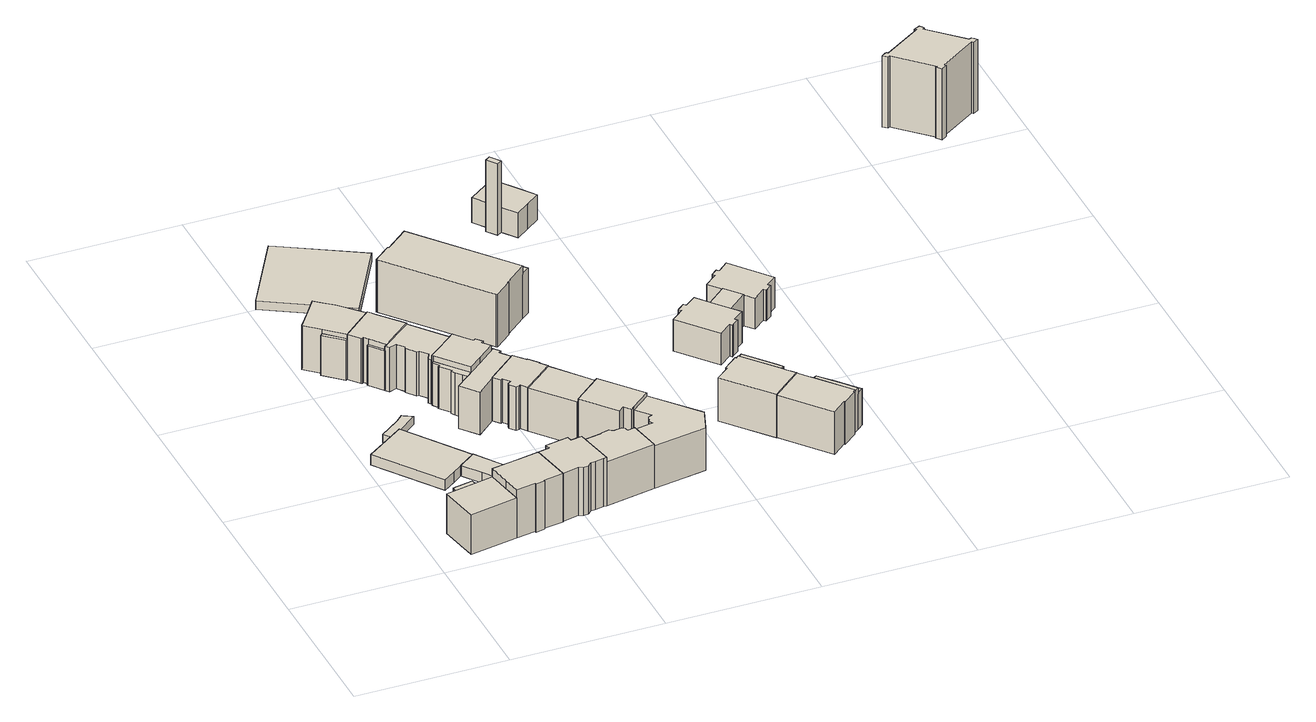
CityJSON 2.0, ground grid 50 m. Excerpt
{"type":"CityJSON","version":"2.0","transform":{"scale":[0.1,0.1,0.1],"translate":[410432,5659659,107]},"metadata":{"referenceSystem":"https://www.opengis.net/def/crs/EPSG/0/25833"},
"CityObjects":{
"building1":{"type":"Building","attributes":{"Dachtyp_tdc":"tdcFreeFormRoof","Gemeindeschluessel":14612000,"Dachneigung":52.1,"QualitaetDacherkennung":3,"Geometrietyp2DReferenz":"3000","measuredHeight":18.47,"function":"31001_9998","roofType":"5000"},"geometry":[{"type":"Solid","lod":"1","boundaries":[[[[0,1,2,3]],[[4,5,6,7]],[[3,5,4,0]],[[2,6,5,3]],[[1,7,6,2]],[[0,4,7,1]]]]}]},
"building2":{"type":"Building","attributes":{"Dachtyp_tdc":"tdcPolyFlatRoof","Gemeindeschluessel":14612000,"Dachneigung":6.13,"QualitaetDacherkennung":74,"Geometrietyp2DReferenz":"3000","measuredHeight":3.32,"function":"31001_9998","roofType":"2100"},"geometry":[{"type":"Solid","lod":"1","boundaries":[[[[8,9,10,11]],[[12,13,14,15]],[[11,13,12,8]],[[10,14,13,11]],[[9,15,14,10]],[[8,12,15,9]]]]}]},
"building3":{"type":"Building","attributes":{"Dachtyp_tdc":"tdcPolyFlatRoof","Gemeindeschluessel":14612000,"Dachneigung":7.92,"QualitaetDacherkennung":82,"Geometrietyp2DReferenz":"3000","measuredHeight":4.88,"function":"31001_9998","roofType":"2100"},"geometry":[{"type":"Solid","lod":"1","boundaries":[[[[16,17,18,19,20,21,22]],[[23,24,25,26,27,28,29]],[[22,24,23,16]],[[21,25,24,22]],[[20,26,25,21]],[[19,27,26,20]],[[18,28,27,19]],[[17,29,28,18]],[[16,23,29,17]]]]}]},
"building4":{"type":"Building","attributes":{"Dachtyp_tdc":"tdcPolyFlatRoof","Gemeindeschluessel":14612000,"Dachneigung":10.5,"QualitaetDacherkennung":64,"Geometrietyp2DReferenz":"3000","measuredHeight":3.31,"function":"31001_9998","roofType":"2100"},"geometry":[{"type":"Solid","lod":"1","boundaries":[[[[30,31,32,33,34,35]],[[26,25,36,37,38,39]],[[35,25,26,30]],[[34,36,25,35]],[[33,37,36,34]],[[32,38,37,33]],[[31,39,38,32]],[[30,26,39,31]]]]}]},
"building5":{"type":"Building","attributes":{"Gemeindeschluessel":14612000,"Geometrietyp2DReferenz":"3000","function":"31001_9998","roofType":"9999"},"children":["building5-1","building5-2"]},
"building5-1":{"type":"BuildingPart","attributes":{"Dachtyp_tdc":"tdcPolyFlatRoof","Dachneigung":34.88,"QualitaetDacherkennung":34,"Geometrietyp2DReferenz":"3000","measuredHeight":16.09,"roofType":"2100"},"parents":["building5"],"geometry":[{"type":"Solid","lod":"1","boundaries":[[[[40,41,42,43]],[[44,45,46,47]],[[43,45,44,40]],[[42,46,45,43]],[[41,47,46,42]],[[40,44,47,41]]]]}]},
"building5-2":{"type":"BuildingPart","attributes":{"Dachtyp_tdc":"tdcGableRoof","Dachneigung":37.77,"QualitaetDacherkennung":76,"Geometrietyp2DReferenz":"3000","measuredHeight":20.16,"roofType":"3100"},"parents":["building5"],"geometry":[{"type":"Solid","lod":"1","boundaries":[[[[48,49,50,51,52,53,54,55,56,57,58,59]],[[60,61,62,63,64,65,46,45,66,67,68,69]],[[59,61,60,48]],[[58,62,61,59]],[[57,63,62,58]],[[56,64,63,57]],[[55,65,64,56]],[[54,46,65,55]],[[53,45,46,54]],[[52,66,45,53]],[[51,67,66,52]],[[50,68,67,51]],[[49,69,68,50]],[[48,60,69,49]]]]}]},
"building6":{"type":"Building","attributes":{"Dachtyp_tdc":"tdcPolyFlatRoof","Gemeindeschluessel":14612000,"Dachneigung":13.44,"QualitaetDacherkennung":80,"Geometrietyp2DReferenz":"3000","measuredHeight":4.59,"function":"31001_9998","roofType":"2100"},"geometry":[{"type":"Solid","lod":"1","boundaries":[[[[70,71,72,73,74,75]],[[76,77,78,79,80,81]],[[75,77,76,70]],[[74,78,77,75]],[[73,79,78,74]],[[72,80,79,73]],[[71,81,80,72]],[[70,76,81,71]]]]}]},
"building7":{"type":"Building","attributes":{"Gemeindeschluessel":14612000,"Geometrietyp2DReferenz":"3000","function":"31001_9998","roofType":"9999"},"children":["building7-1","building7-2"]},
"building7-1":{"type":"BuildingPart","attributes":{"Dachtyp_tdc":"tdcPolyFlatRoof","Dachneigung":28.23,"QualitaetDacherkennung":32,"Geometrietyp2DReferenz":"3000","measuredHeight":14.49,"roofType":"2100"},"parents":["building7"],"geometry":[{"type":"Solid","lod":"1","boundaries":[[[[82,83,84,85]],[[86,87,88,89]],[[85,87,86,82]],[[84,88,87,85]],[[83,89,88,84]],[[82,86,89,83]]]]}]},
"building7-2":{"type":"BuildingPart","attributes":{"Dachtyp_tdc":"tdcGableRoof","Dachneigung":31.45,"QualitaetDacherkennung":75,"Geometrietyp2DReferenz":"3000","measuredHeight":17.95,"roofType":"3100"},"parents":["building7"],"geometry":[{"type":"Solid","lod":"1","boundaries":[[[[90,91,92,93,94,95,96,97,98,99,100,101]],[[102,103,104,105,106,107,108,109,110,111,86,89]],[[101,103,102,90]],[[100,104,103,101]],[[99,105,104,100]],[[98,106,105,99]],[[97,107,106,98]],[[96,108,107,97]],[[95,109,108,96]],[[94,110,109,95]],[[93,111,110,94]],[[92,86,111,93]],[[91,89,86,92]],[[90,102,89,91]]]]}]},
"building8":{"type":"Building","attributes":{"Gemeindeschluessel":14612000,"Geometrietyp2DReferenz":"3000","function":"31001_9998","roofType":"9999"},"children":["building8-1","building8-2"]},
"building8-1":{"type":"BuildingPart","attributes":{"Dachtyp_tdc":"tdcGableRoof","Dachneigung":33.68,"QualitaetDacherkennung":69,"Geometrietyp2DReferenz":"3000","measuredHeight":18.27,"roofType":"3100"},"parents":["building8"],"geometry":[{"type":"Solid","lod":"1","boundaries":[[[[112,113,114,115,116,117,118,119,120,121,122,123]],[[124,125,126,127,111,110,128,129,130,131,132,133]],[[123,125,124,112]],[[122,126,125,123]],[[121,127,126,122]],[[120,111,127,121]],[[119,110,111,120]],[[118,128,110,119]],[[117,129,128,118]],[[116,130,129,117]],[[115,131,130,116]],[[114,132,131,115]],[[113,133,132,114]],[[112,124,133,113]]]]}]},
"building8-2":{"type":"BuildingPart","attributes":{"Dachtyp_tdc":"tdcFreeFormRoof","Dachneigung":53.31,"QualitaetDacherkennung":22,"Geometrietyp2DReferenz":"3000","measuredHeight":14.38,"roofType":"5000"},"parents":["building8"],"geometry":[{"type":"Solid","lod":"1","boundaries":[[[[134,135,136,137,138]],[[139,140,141,133,132]],[[138,140,139,134]],[[137,141,140,138]],[[136,133,141,137]],[[135,132,133,136]],[[134,139,132,135]]]]}]},
"building9":{"type":"Building","attributes":{"Dachtyp_tdc":"tdcFreeFormRoof","Gemeindeschluessel":14612000,"Dachneigung":33.17,"QualitaetDacherkennung":54,"Geometrietyp2DReferenz":"3000","measuredHeight":20.23,"function":"31001_9998","roofType":"5000"},"geometry":[{"type":"Solid","lod":"1","boundaries":[[[[142,52,50,143,144,145,146,147,148,149,150,151,152,153,154]],[[155,156,157,158,159,160,161,162,163,164,165,166,167,168,169]],[[154,156,155,142]],[[153,157,156,154]],[[152,158,157,153]],[[151,159,158,152]],[[150,160,159,151]],[[149,161,160,150]],[[148,162,161,149]],[[147,163,162,148]],[[146,164,163,147]],[[145,165,164,146]],[[144,166,165,145]],[[143,167,166,144]],[[50,168,167,143]],[[52,169,168,50]],[[142,155,169,52]]]]}]},
"building10":{"type":"Building","attributes":{"Dachtyp_tdc":"tdcGableRoof","Gemeindeschluessel":14612000,"Dachneigung":33.25,"QualitaetDacherkennung":69,"Geometrietyp2DReferenz":"3000","measuredHeight":19.3,"function":"31001_9998","roofType":"3100"},"geometry":[{"type":"Solid","lod":"1","boundaries":[[[[170,171,172,173,174,175,176,177,178,179,180,181,182,183,184]],[[185,186,187,188,189,190,191,192,139,193,130,194,195,196,197]],[[184,186,185,170]],[[183,187,186,184]],[[182,188,187,183]],[[181,189,188,182]],[[180,190,189,181]],[[179,191,190,180]],[[178,192,191,179]],[[177,139,192,178]],[[176,193,139,177]],[[175,130,193,176]],[[174,194,130,175]],[[173,195,194,174]],[[172,196,195,173]],[[171,197,196,172]],[[170,185,197,171]]]]}]},
"building11":{"type":"Building","attributes":{"Gemeindeschluessel":14612000,"Geometrietyp2DReferenz":"3000","function":"31001_9998","roofType":"9999"},"children":["building11-1","building11-2"]},
"building11-1":{"type":"BuildingPart","attributes":{"Dachtyp_tdc":"tdcGableRoof","Dachneigung":45.12,"QualitaetDacherkennung":21,"Geometrietyp2DReferenz":"3000","measuredHeight":19.23,"roofType":"3100"},"parents":["building11"],"geometry":[{"type":"Solid","lod":"1","boundaries":[[[[198,199,200,201,202,203,204,205,206,207,208]],[[209,210,211,212,213,214,215,216,217,218,219]],[[208,210,209,198]],[[207,211,210,208]],[[206,212,211,207]],[[205,213,212,206]],[[204,214,213,205]],[[203,215,214,204]],[[202,216,215,203]],[[201,217,216,202]],[[200,218,217,201]],[[199,219,218,200]],[[198,209,219,199]]]]}]},
"building11-2":{"type":"BuildingPart","attributes":{"Dachtyp_tdc":"tdcGableRoof","Dachneigung":30.22,"QualitaetDacherkennung":64,"Geometrietyp2DReferenz":"3000","measuredHeight":19.33,"roofType":"3100"},"parents":["building11"],"geometry":[{"type":"Solid","lod":"1","boundaries":[[[[220,221,222,223,224,225,226,227,228,229,230,231,232,233]],[[234,235,236,237,238,239,240,241,214,212,242,243,244,245]],[[233,235,234,220]],[[232,236,235,233]],[[231,237,236,232]],[[230,238,237,231]],[[229,239,238,230]],[[228,240,239,229]],[[227,241,240,228]],[[226,214,241,227]],[[225,212,214,226]],[[224,242,212,225]],[[223,243,242,224]],[[222,244,243,223]],[[221,245,244,222]],[[220,234,245,221]]]]}]},
"building12":{"type":"Building","attributes":{"Dachtyp_tdc":"tdcGableRoof","Gemeindeschluessel":14612000,"Dachneigung":31.3,"QualitaetDacherkennung":40,"Geometrietyp2DReferenz":"3000","measuredHeight":19.33,"function":"31001_3032","roofType":"3100"},"geometry":[{"type":"Solid","lod":"1","boundaries":[[[[246,247,248,249,250,251,252,253,254,255,256]],[[257,258,259,260,261,262,263,215,264,240,265]],[[256,258,257,246]],[[255,259,258,256]],[[254,260,259,255]],[[253,261,260,254]],[[252,262,261,253]],[[251,263,262,252]],[[250,215,263,251]],[[249,264,215,250]],[[248,240,264,249]],[[247,265,240,248]],[[246,257,265,247]]]]}]},
"building13":{"type":"Building","attributes":{"Dachtyp_tdc":"tdcFreeFormRoof","Gemeindeschluessel":14612000,"Dachneigung":33.85,"QualitaetDacherkennung":51,"Geometrietyp2DReferenz":"3000","measuredHeight":18.09,"function":"31001_9998","roofType":"5000"},"geometry":[{"type":"Solid","lod":"1","boundaries":[[[[266,267,268,269,270,271,272,273,274,275,276]],[[160,277,278,279,280,281,282,283,284,285,161]],[[276,277,160,266]],[[275,278,277,276]],[[274,279,278,275]],[[273,280,279,274]],[[272,281,280,273]],[[271,282,281,272]],[[270,283,282,271]],[[269,284,283,270]],[[268,285,284,269]],[[267,161,285,268]],[[266,160,161,267]]]]}]},
"building14":{"type":"Building","attributes":{"name":"Anton Semjonowitsch Makarenko Schule","Dachtyp_tdc":"tdcPolyFlatRoof","Gemeindeschluessel":14612000,"Dachneigung":0,"QualitaetDacherkennung":0,"Geometrietyp2DReferenz":"3000","BezugspunktDach":"2000","measuredHeight":3,"function":"31001_3021"},"geometry":[{"type":"Solid","lod":"1","boundaries":[[[[286,287,288,289]],[[290,291,292,293]],[[289,291,290,286]],[[288,292,291,289]],[[287,293,292,288]],[[286,290,293,287]]]]}]},
"building15":{"type":"Building","attributes":{"Dachtyp_tdc":"tdcGableRoof","Gemeindeschluessel":14612000,"Dachneigung":30.06,"QualitaetDacherkennung":64,"Geometrietyp2DReferenz":"3000","measuredHeight":17.76,"function":"31001_9998","roofType":"3100"},"geometry":[{"type":"Solid","lod":"1","boundaries":[[[[294,295,296,297,298,299,300,301,302,303,304,305,306,307,308,309,310,311]],[[312,313,314,315,316,317,318,261,319,259,320,321,322,323,324,325,326,327]],[[311,313,312,294]],[[310,314,313,311]],[[309,315,314,310]],[[308,316,315,309]],[[307,317,316,308]],[[306,318,317,307]],[[305,261,318,306]],[[304,319,261,305]],[[303,259,319,304]],[[302,320,259,303]],[[301,321,320,302]],[[300,322,321,301]],[[299,323,322,300]],[[298,324,323,299]],[[297,325,324,298]],[[296,326,325,297]],[[295,327,326,296]],[[294,312,327,295]]]]}]},
"building16":{"type":"Building","attributes":{"Dachtyp_tdc":"tdcFreeFormRoof","Gemeindeschluessel":14612000,"Dachneigung":31.39,"QualitaetDacherkennung":74,"Geometrietyp2DReferenz":"3000","measuredHeight":17.34,"function":"31001_9998","roofType":"5000"},"geometry":[{"type":"Solid","lod":"1","boundaries":[[[[328,329,330,331]],[[332,333,334,335]],[[331,333,332,328]],[[330,334,333,331]],[[329,335,334,330]],[[328,332,335,329]]]]}]},
"building17":{"type":"Building","attributes":{"Dachtyp_tdc":"tdcFreeFormRoof","Gemeindeschluessel":14612000,"Dachneigung":35.27,"QualitaetDacherkennung":74,"Geometrietyp2DReferenz":"3000","measuredHeight":18.42,"function":"31001_9998","roofType":"5000"},"geometry":[{"type":"Solid","lod":"1","boundaries":[[[[336,337,338,339,340,341,342]],[[343,334,344,345,346,347,348]],[[342,334,343,336]],[[341,344,334,342]],[[340,345,344,341]],[[339,346,345,340]],[[338,347,346,339]],[[337,348,347,338]],[[336,343,348,337]]]]}]},
"building18":{"type":"Building","attributes":{"Dachtyp_tdc":"tdcFreeFormRoof","Gemeindeschluessel":14612000,"Dachneigung":34.82,"QualitaetDacherkennung":2,"Geometrietyp2DReferenz":"3000","measuredHeight":17.21,"function":"31001_9998","roofType":"5000"},"geometry":[{"type":"Solid","lod":"1","boundaries":[[[[349,350,351,352,353,354,355,356,357,358]],[[345,344,359,360,361,362,363,364,365,366]],[[358,344,345,349]],[[357,359,344,358]],[[356,360,359,357]],[[355,361,360,356]],[[354,362,361,355]],[[353,363,362,354]],[[352,364,363,353]],[[351,365,364,352]],[[350,366,365,351]],[[349,345,366,350]]]]}]},
"building19":{"type":"Building","attributes":{"name":"Anton Semjonowitsch Makarenko Schule","Gemeindeschluessel":14612000,"Geometrietyp2DReferenz":"3000","function":"31001_3021","roofType":"9999"},"children":["building19-1","building19-2","building19-3"]},
"building19-1":{"type":"BuildingPart","attributes":{"Dachtyp_tdc":"tdcHipRoof","Dachneigung":43.15,"QualitaetDacherkennung":46,"Geometrietyp2DReferenz":"3000","measuredHeight":17.15,"roofType":"3200"},"parents":["building19"],"geometry":[{"type":"Solid","lod":"1","boundaries":[[[[367,368,369,370]],[[371,372,373,374]],[[370,372,371,367]],[[369,373,372,370]],[[368,374,373,369]],[[367,371,374,368]]]]}]},
"building19-2":{"type":"BuildingPart","attributes":{"Dachtyp_tdc":"tdcHipRoof","Dachneigung":42.47,"QualitaetDacherkennung":34,"Geometrietyp2DReferenz":"3000","measuredHeight":16.87,"roofType":"3200"},"parents":["building19"],"geometry":[{"type":"Solid","lod":"1","boundaries":[[[[375,376,377,378]],[[379,380,381,382]],[[378,380,379,375]],[[377,381,380,378]],[[376,382,381,377]],[[375,379,382,376]]]]}]},
"building19-3":{"type":"BuildingPart","attributes":{"Dachtyp_tdc":"tdcHipRoof","Dachneigung":44.49,"QualitaetDacherkennung":60,"Geometrietyp2DReferenz":"3000","measuredHeight":23.12,"roofType":"3200"},"parents":["building19"],"geometry":[{"type":"Solid","lod":"1","boundaries":[[[[383,384,385,386,387,388,389,390,391,392,393,394]],[[381,395,396,397,398,399,400,401,402,374,373,382]],[[394,395,381,383]],[[393,396,395,394]],[[392,397,396,393]],[[391,398,397,392]],[[390,399,398,391]],[[389,400,399,390]],[[388,401,400,389]],[[387,402,401,388]],[[386,374,402,387]],[[385,373,374,386]],[[384,382,373,385]],[[383,381,382,384]]]]}]},
"building20":{"type":"Building","attributes":{"Gemeindeschluessel":14612000,"Geometrietyp2DReferenz":"3000","function":"31001_9998","roofType":"9999"},"children":["building20-1","building20-2","building20-3"]},
"building20-1":{"type":"BuildingPart","attributes":{"Dachtyp_tdc":"tdcFreeFormRoof","Dachneigung":68.3,"QualitaetDacherkennung":22,"Geometrietyp2DReferenz":"3000","measuredHeight":14.78,"roofType":"5000"},"parents":["building20"],"geometry":[{"type":"MultiSurface","lod":"1","boundaries":[[[403,404,405,406,407,406]],[[408,409,410,409,411,412]],[[406,409,408,403]],[[407,410,409,406]],[[405,411,409,406]],[[404,412,411,405]],[[403,408,412,404]]]}]},
"building20-2":{"type":"BuildingPart","attributes":{"Dachtyp_tdc":"tdcGableRoof","Dachneigung":10.27,"QualitaetDacherkennung":34,"Geometrietyp2DReferenz":"3000","measuredHeight":15.97,"roofType":"3100"},"parents":["building20"],"geometry":[{"type":"Solid","lod":"1","boundaries":[[[[413,414,415,416,417,418]],[[419,420,410,409,408,421]],[[418,420,419,413]],[[417,410,420,418]],[[416,409,410,417]],[[415,408,409,416]],[[414,421,408,415]],[[413,419,421,414]]]]}]},
"building20-3":{"type":"BuildingPart","attributes":{"Dachtyp_tdc":"tdcHipAndGableRoof","Dachneigung":23.65,"QualitaetDacherkennung":52,"Geometrietyp2DReferenz":"3000","measuredHeight":17.28,"roofType":"5000"},"parents":["building20"],"geometry":[{"type":"Solid","lod":"1","boundaries":[[[[422,423,424,425,426,427,428,429,430,431,432,433,434]],[[435,436,437,438,439,440,441,442,443,444,410,420,445]],[[434,436,435,422]],[[433,437,436,434]],[[432,438,437,433]],[[431,439,438,432]],[[430,440,439,431]],[[429,441,440,430]],[[428,442,441,429]],[[427,443,442,428]],[[426,444,443,427]],[[425,410,444,426]],[[424,420,410,425]],[[423,445,420,424]],[[422,435,445,423]]]]}]},
"building21":{"type":"Building","attributes":{"Gemeindeschluessel":14612000,"Geometrietyp2DReferenz":"3000","function":"31001_9998","roofType":"9999"},"children":["building21-1","building21-2","building21-3"]},
"building21-1":{"type":"BuildingPart","attributes":{"Dachtyp_tdc":"tdcCutGableRoof","Dachneigung":0.517,"QualitaetDacherkennung":25,"Geometrietyp2DReferenz":"3000","measuredHeight":14.37,"roofType":"9999"},"parents":["building21"],"geometry":[{"type":"Solid","lod":"1","boundaries":[[[[446,447,448,449,450,451,452,453]],[[454,455,456,457,458,459,460,461]],[[453,455,454,446]],[[452,456,455,453]],[[451,457,456,452]],[[450,458,457,451]],[[449,459,458,450]],[[448,460,459,449]],[[447,461,460,448]],[[446,454,461,447]]]]}]},
"building21-2":{"type":"BuildingPart","attributes":{"Dachtyp_tdc":"tdcGableRoof","Dachneigung":10.64,"QualitaetDacherkennung":30,"Geometrietyp2DReferenz":"3000","measuredHeight":15.86,"roofType":"3100"},"parents":["building21"],"geometry":[{"type":"Solid","lod":"1","boundaries":[[[[462,463,464,465,466,467,468,469]],[[470,471,472,473,454,474,459,475]],[[469,471,470,462]],[[468,472,471,469]],[[467,473,472,468]],[[466,454,473,467]],[[465,474,454,466]],[[464,459,474,465]],[[463,475,459,464]],[[462,470,475,463]]]]}]},
"building21-3":{"type":"BuildingPart","attributes":{"Dachtyp_tdc":"tdcHipAndGableRoof","Dachneigung":30.45,"QualitaetDacherkennung":64,"Geometrietyp2DReferenz":"3000","measuredHeight":17.3,"roofType":"5000"},"parents":["building21"],"geometry":[{"type":"Solid","lod":"1","boundaries":[[[[476,477,478,479,480,481,482,483,484,485,486,487,488]],[[489,490,491,492,471,475,493,494,495,496,497,498,499]],[[488,490,489,476]],[[487,491,490,488]],[[486,492,491,487]],[[485,471,492,486]],[[484,475,471,485]],[[483,493,475,484]],[[482,494,493,483]],[[481,495,494,482]],[[480,496,495,481]],[[479,497,496,480]],[[478,498,497,479]],[[477,499,498,478]],[[476,489,499,477]]]]}]},
"building22":{"type":"Building","attributes":{"Gemeindeschluessel":14612000,"Geometrietyp2DReferenz":"3000","function":"31001_3211","roofType":"9999"},"children":["building22-1","building22-2","building22-3"]},
"building22-1":{"type":"BuildingPart","attributes":{"Dachtyp_tdc":"tdcPolyFlatRoof","Dachneigung":3.29,"QualitaetDacherkennung":80,"Geometrietyp2DReferenz":"3000","measuredHeight":3.35,"roofType":"2100"},"parents":["building22"],"geometry":[{"type":"Solid","lod":"1","boundaries":[[[[500,501,502,503]],[[504,505,506,507]],[[503,505,504,500]],[[502,506,505,503]],[[501,507,506,502]],[[500,504,507,501]]]]}]},
"building22-2":{"type":"BuildingPart","attributes":{"Dachtyp_tdc":"tdcFreeFormRoof","Dachneigung":66.6,"QualitaetDacherkennung":4,"Geometrietyp2DReferenz":"3000","measuredHeight":26.53,"roofType":"5000"},"parents":["building22"],"geometry":[{"type":"Solid","lod":"1","boundaries":[[[[508,509,510,511]],[[512,513,514,515]],[[511,513,512,508]],[[510,514,513,511]],[[509,515,514,510]],[[508,512,515,509]]]]}]},
"building22-3":{"type":"BuildingPart","attributes":{"Dachtyp_tdc":"tdcGableAndHippedGRoof","Dachneigung":42.28,"QualitaetDacherkennung":55,"Geometrietyp2DReferenz":"3000","measuredHeight":11.47,"roofType":"9999"},"parents":["building22"],"geometry":[{"type":"Solid","lod":"1","boundaries":[[[[516,517,518,519,520,521,522,523,524,525,526]],[[527,528,529,512,515,530,531,532,533,506,505]],[[526,528,527,516]],[[525,529,528,526]],[[524,512,529,525]],[[523,515,512,524]],[[522,530,515,523]],[[521,531,530,522]],[[520,532,531,521]],[[519,533,532,520]],[[518,506,533,519]],[[517,505,506,518]],[[516,527,505,517]]]]}]},
"building23":{"type":"Building","attributes":{"Dachtyp_tdc":"tdcGableRoof","Gemeindeschluessel":14612000,"Dachneigung":10.03,"QualitaetDacherkennung":40,"Geometrietyp2DReferenz":"3000","measuredHeight":11.85,"function":"31001_9998","roofType":"3100"},"geometry":[{"type":"Solid","lod":"1","boundaries":[[[[534,535,536,537,538,539,540,541,542,543,544,545,546,547,548,549]],[[550,551,552,553,554,555,556,557,558,559,560,561,562,563,564,565]],[[549,551,550,534]],[[548,552,551,549]],[[547,553,552,548]],[[546,554,553,547]],[[545,555,554,546]],[[544,556,555,545]],[[543,557,556,544]],[[542,558,557,543]],[[541,559,558,542]],[[540,560,559,541]],[[539,561,560,540]],[[538,562,561,539]],[[537,563,562,538]],[[536,564,563,537]],[[535,565,564,536]],[[534,550,565,535]]]]}]},
"building24":{"type":"Building","attributes":{"Dachtyp_tdc":"tdcPolyFlatRoof","Gemeindeschluessel":14612000,"Dachneigung":0,"QualitaetDacherkennung":58,"Geometrietyp2DReferenz":"3000","measuredHeight":11.24,"function":"31001_9998","roofType":"1000"},"geometry":[{"type":"Solid","lod":"1","boundaries":[[[[566,567,542,541]],[[568,559,558,569]],[[541,559,568,566]],[[542,558,559,541]],[[567,569,558,542]],[[566,568,569,567]]]]}]},
"building25":{"type":"Building","attributes":{"Dachtyp_tdc":"tdcHipAndGableRoof","Gemeindeschluessel":14612000,"Dachneigung":10.68,"QualitaetDacherkennung":40,"Geometrietyp2DReferenz":"3000","measuredHeight":11.72,"function":"31001_9998","roofType":"5000"},"geometry":[{"type":"Solid","lod":"1","boundaries":[[[[570,571,572,573,574,575,576,577,578,579,580,581,582,583,584]],[[585,586,587,588,589,568,569,590,591,592,593,594,595,596,597]],[[584,586,585,570]],[[583,587,586,584]],[[582,588,587,583]],[[581,589,588,582]],[[580,568,589,581]],[[579,569,568,580]],[[578,590,569,579]],[[577,591,590,578]],[[576,592,591,577]],[[575,593,592,576]],[[574,594,593,575]],[[573,595,594,574]],[[572,596,595,573]],[[571,597,596,572]],[[570,585,597,571]]]]}]},
"building26":{"type":"Building","attributes":{"Dachtyp_tdc":"tdcPolyFlatRoof","Gemeindeschluessel":14612000,"Dachneigung":0,"QualitaetDacherkennung":65,"Geometrietyp2DReferenz":"3000","measuredHeight":25.3,"function":"31001_9998","roofType":"1000"},"geometry":[{"type":"Solid","lod":"1","boundaries":[[[[598,599,600,601,602,603,604,605,606,607,608,609,610,611,612,613,614,615,616,617,618,619,620,621]],[[622,623,624,625,626,627,628,629,630,631,632,633,634,635,636,637,638,639,640,641,642,643,644,645]],[[621,623,622,598]],[[620,624,623,621]],[[619,625,624,620]],[[618,626,625,619]],[[617,627,626,618]],[[616,628,627,617]],[[615,629,628,616]],[[614,630,629,615]],[[613,631,630,614]],[[612,632,631,613]],[[611,633,632,612]],[[610,634,633,611]],[[609,635,634,610]],[[608,636,635,609]],[[607,637,636,608]],[[606,638,637,607]],[[605,639,638,606]],[[604,640,639,605]],[[603,641,640,604]],[[602,642,641,603]],[[601,643,642,602]],[[600,644,643,601]],[[599,645,644,600]],[[598,622,645,599]]]]}]}
},
"vertices":[
[248,38,180],[225,170,180],[66,139,180],[90,8,180],[248,38,38],[90,8,38],[66,139,38],[225,170,38],
[225,322,71],[158,309,71],[164,276,71],[231,288,71],[225,322,40],[231,288,40],[164,276,40],[158,309,40],
[150,351,76],[191,380,76],[222,402,76],[278,443,76],[130,652,76],[97,629,76],[0,560,76],[150,351,39],[0,560,39],[97,629,39],[130,652,39],[278,443,39],[222,402,39],[191,380,39],
[130,652,68],[199,708,68],[167,726,68],[145,705,68],[78,656,68],[97,629,68],[78,656,39],[145,705,39],[167,726,39],[199,708,39],
[320,202,193],[283,195,193],[286,181,193],[323,187,193],[320,202,37],[323,187,37],[286,181,37],[283,195,37],
[343,50,209],[342,54,209],[408,65,209],[398,121,209],[384,198,209],[323,187,209],[286,181,209],[225,170,209],[238,93,209],[248,38,209],[312,49,209],[313,44,209],[343,50,37],[313,44,37],[312,49,37],[248,38,37],[238,93,37],[225,170,37],[384,198,37],[398,121,37],[408,65,37],[342,54,37],
[295,301,78],[359,314,78],[368,315,78],[278,443,78],[222,402,78],[265,343,78],[295,301,40],[265,343,40],[222,402,40],[278,443,40],[368,315,40],[359,314,40],
[115,1011,179],[56,1065,179],[49,1058,179],[108,1004,179],[115,1011,37],[108,1004,37],[49,1058,37],[56,1065,37],
[9,1108,194],[56,1065,194],[115,1011,194],[163,1052,194],[213,1095,194],[200,1107,194],[169,1141,194],[155,1156,194],[142,1170,194],[112,1194,194],[87,1215,194],[47,1160,194],[9,1108,37],[47,1160,37],[87,1215,37],[112,1194,37],[142,1170,37],[155,1156,37],[169,1141,37],[200,1107,37],[213,1095,37],[163,1052,37],
[150,975,197],[161,962,197],[199,915,197],[245,953,197],[297,995,197],[227,1077,197],[222,1086,197],[213,1095,197],[163,1052,197],[112,1008,197],[142,971,197],[146,971,197],[150,975,37],[146,971,37],[142,971,37],[112,1008,37],[222,1086,37],[227,1077,37],[297,995,37],[245,953,37],[199,915,37],[161,962,37],
[192,910,178],[199,915,178],[161,962,178],[156,958,178],[156,954,178],[192,910,37],[156,954,37],[156,958,37],
[422,205,209],[462,76,209],[477,70,209],[494,73,209],[505,84,209],[522,86,209],[550,91,209],[560,92,209],[535,225,209],[527,224,209],[498,219,209],[495,236,209],[419,222,209],[422,205,38],[419,222,38],[495,236,38],[498,219,38],[527,224,38],[535,225,38],[560,92,38],[550,91,38],[522,86,38],[505,84,38],[494,73,38],[477,70,38],[462,76,38],[408,65,38],[384,198,38],
[284,800,194],[291,791,194],[293,794,194],[339,832,194],[393,876,194],[297,995,194],[242,951,194],[192,910,194],[202,899,194],[227,907,194],[245,884,194],[245,876,194],[268,847,194],[275,847,194],[296,822,194],[284,800,37],[296,822,37],[275,847,37],[268,847,37],[245,876,37],[245,884,37],[227,907,37],[202,899,37],[242,951,37],[393,876,37],[339,832,37],[293,794,37],[291,791,37],
[300,759,188],[329,724,188],[324,720,188],[332,709,188],[349,689,188],[359,677,188],[378,693,188],[351,725,188],[297,789,188],[290,783,188],[305,762,188],[300,759,38],[305,762,38],[290,783,38],[297,789,38],[351,725,38],[378,693,38],[359,677,38],[349,689,38],[332,709,38],[324,720,38],[329,724,38],
[413,852,207],[397,872,207],[393,876,207],[336,829,207],[293,794,207],[297,789,207],[378,693,207],[421,729,207],[476,776,207],[466,789,207],[456,800,207],[463,806,207],[446,826,207],[439,821,207],[413,852,38],[439,821,38],[446,826,38],[463,806,38],[456,800,38],[466,789,38],[476,776,38],[421,729,38],[293,794,38],[336,829,38],[393,876,38],[397,872,38],
[501,763,189],[484,783,189],[476,776,189],[420,728,189],[359,677,189],[314,639,189],[360,584,189],[422,638,189],[464,674,189],[521,722,189],[493,756,189],[501,763,38],[493,756,38],[521,722,38],[464,674,38],[422,638,38],[360,584,38],[314,639,38],[420,728,38],[484,783,38],
[535,225,194],[560,92,194],[725,123,194],[706,228,194],[681,223,194],[679,235,194],[670,242,194],[642,237,194],[631,246,194],[605,240,194],[603,237,194],[603,237,38],[605,240,38],[631,246,38],[642,237,38],[670,242,38],[679,235,38],[681,223,38],[706,228,38],[725,123,38],
[26,1503,32],[293,1348,32],[441,1603,32],[174,1758,32],[26,1503,2],[174,1758,2],[441,1603,2],[293,1348,2],
[478,565,193],[482,568,193],[498,548,193],[548,589,193],[598,631,193],[579,654,193],[581,655,193],[555,687,193],[553,685,193],[521,722,193],[472,680,193],[422,638,193],[441,615,193],[445,618,193],[463,597,193],[453,589,193],[452,581,193],[467,563,193],[478,565,38],[467,563,38],[452,581,38],[453,589,38],[463,597,38],[445,618,38],[441,615,38],[472,680,38],[553,685,38],[555,687,38],[581,655,38],[579,654,38],[598,631,38],[548,589,38],[498,548,38],[482,568,38],
[498,548,191],[603,423,191],[701,504,191],[598,631,191],[498,548,37],[598,631,37],[701,504,37],[603,423,37],
[608,426,199],[697,320,199],[714,335,199],[732,314,199],[743,323,199],[808,377,199],[701,504,199],[608,426,37],[808,377,37],[743,323,37],[732,314,37],[714,335,37],[697,320,37],
[743,323,188],[782,277,188],[769,272,188],[761,249,188],[769,239,188],[706,228,188],[725,123,188],[902,154,188],[930,232,188],[808,377,188],[930,232,37],[902,154,37],[725,123,37],[706,228,37],[769,239,37],[761,249,37],[769,272,37],[782,277,37],
[487,1427,200],[463,1407,200],[509,1351,200],[534,1371,200],[487,1427,39],[534,1371,39],[509,1351,39],[463,1407,39],
[692,1180,199],[668,1159,199],[715,1102,199],[740,1122,199],[692,1180,39],[740,1122,39],[715,1102,39],[668,1159,39],
[715,1102,226],[668,1159,226],[509,1351,226],[463,1407,226],[387,1344,226],[384,1347,226],[329,1301,226],[331,1298,226],[584,993,226],[587,990,226],[642,1036,226],[639,1039,226],[639,1039,39],[642,1036,39],[587,990,39],[584,993,39],[331,1298,39],[329,1301,39],[384,1347,39],[387,1344,39],
[1227,388,144],[1246,404,144],[1172,493,144],[1153,477,144],[1137,464,144],[1227,388,37],[1153,477,37],[1137,464,37],[1172,493,37],[1246,404,37],
[1240,366,185],[1243,368,185],[1227,388,185],[1153,477,185],[1137,464,185],[1228,356,185],[1240,366,37],[1228,356,37],[1243,368,37],
[1249,330,191],[1240,341,191],[1228,356,191],[1137,464,191],[1128,456,191],[1125,459,191],[1078,420,191],[1081,416,191],[1037,380,191],[1163,231,191],[1210,271,191],[1262,315,191],[1261,316,191],[1249,330,37],[1261,316,37],[1262,315,37],[1210,271,37],[1163,231,37],[1037,380,37],[1081,416,37],[1078,420,37],[1125,459,37],[1128,456,37],[1240,341,37],
[1328,266,167],[1337,255,167],[1392,190,167],[1402,178,167],[1421,195,167],[1412,206,167],[1357,271,167],[1347,282,167],[1328,266,38],[1347,282,38],[1357,271,38],[1412,206,38],[1421,195,38],[1402,178,38],[1392,190,38],[1337,255,38],
[1357,202,185],[1387,166,185],[1402,178,185],[1372,215,185],[1328,266,185],[1312,285,185],[1308,283,185],[1297,273,185],[1357,202,38],[1297,273,38],[1308,283,38],[1312,285,38],[1372,215,38],[1387,166,38],
[1262,315,190],[1210,271,190],[1163,231,190],[1286,81,190],[1333,121,190],[1335,118,190],[1381,156,190],[1379,159,190],[1387,166,190],[1297,273,190],[1287,285,190],[1276,298,190],[1265,312,190],[1262,315,38],[1265,312,38],[1276,298,38],[1287,285,38],[1379,159,38],[1381,156,38],[1335,118,38],[1333,121,38],[1286,81,38],[1163,231,38],[1210,271,38],
[971,1646,70],[910,1730,70],[863,1696,70],[925,1612,70],[971,1646,38],[925,1612,38],[863,1696,38],[910,1730,38],
[833,1549,292],[809,1582,292],[793,1570,292],[817,1538,292],[833,1549,38],[817,1538,38],[793,1570,38],[809,1582,38],
[957,1568,127],[925,1612,127],[863,1696,127],[834,1674,127],[801,1650,127],[779,1634,127],[773,1630,127],[809,1582,127],[833,1549,127],[868,1502,127],[912,1534,127],[957,1568,38],[912,1534,38],[868,1502,38],[773,1630,38],[779,1634,38],[801,1650,38],[834,1674,38],
[1160,649,150],[1202,683,150],[1208,675,150],[1212,679,150],[1233,696,150],[1227,703,150],[1262,732,150],[1239,760,150],[1194,814,150],[1160,856,150],[1124,827,150],[1117,835,150],[1097,818,150],[1092,814,150],[1099,806,150],[1058,772,150],[1160,649,38],[1058,772,38],[1099,806,38],[1092,814,38],[1097,818,38],[1117,835,38],[1124,827,38],[1160,856,38],[1194,814,38],[1239,760,38],[1262,732,38],[1227,703,38],[1233,696,38],[1212,679,38],[1208,675,38],[1202,683,38],
[1302,814,150],[1257,868,150],[1302,814,38],[1257,868,38],
[1394,829,148],[1388,837,148],[1423,865,148],[1320,991,148],[1285,960,148],[1278,967,148],[1258,951,148],[1265,943,148],[1223,909,148],[1257,868,148],[1302,814,148],[1326,785,148],[1367,819,148],[1373,812,148],[1378,815,148],[1394,829,38],[1378,815,38],[1373,812,38],[1367,819,38],[1326,785,38],[1223,909,38],[1265,943,38],[1258,951,38],[1278,967,38],[1285,960,38],[1320,991,38],[1423,865,38],[1388,837,38],
[2254,1716,289],[2261,1719,289],[2257,1725,289],[2251,1733,289],[2239,1728,289],[2230,1723,289],[2236,1719,289],[2111,1637,289],[2107,1641,289],[2103,1640,289],[2088,1630,289],[2103,1618,289],[2109,1621,289],[2218,1516,289],[2212,1514,289],[2226,1498,289],[2244,1511,289],[2239,1516,289],[2360,1595,289],[2365,1590,289],[2383,1602,289],[2375,1610,289],[2368,1616,289],[2360,1612,289],[2254,1716,36],[2360,1612,36],[2368,1616,36],[2375,1610,36],[2383,1602,36],[2365,1590,36],[2360,1595,36],[2239,1516,36],[2244,1511,36],[2226,1498,36],[2212,1514,36],[2218,1516,36],[2109,1621,36],[2103,1618,36],[2088,1630,36],[2103,1640,36],[2107,1641,36],[2111,1637,36],[2236,1719,36],[2230,1723,36],[2239,1728,36],[2251,1733,36],[2257,1725,36],[2261,1719,36]
]}
